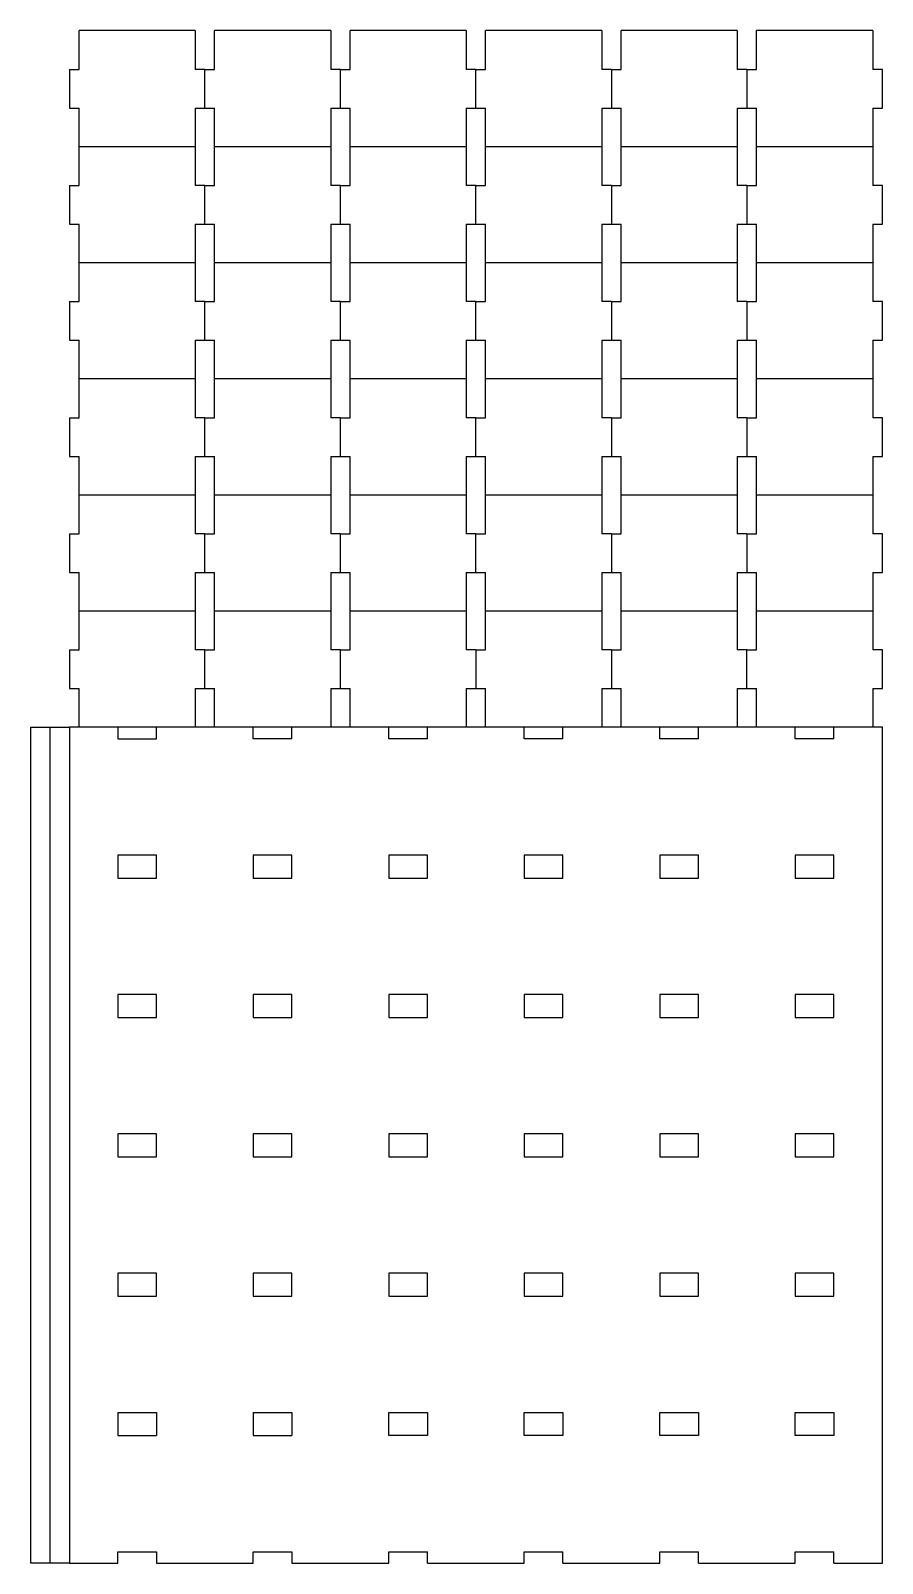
# Model space of a CAD drawing. Extents: x -127 to 306, y -60 to 336.
# Drawn here: x 85.6 to 305.6, y -60.3 to 335.7 of the extents above; entities that cross this region are included whole.
import ezdxf

# ---------------------------------------------------------------- set-up
doc = ezdxf.new("R2010")
doc.units = 0
doc.header["$MEASUREMENT"] = 0
doc.layers.get('0').update_dxf_attribs({"linetype": 'CONTINUOUS'})

msp = doc.modelspace()

# ---------------------------------------------------------------- linework, layer by layer
for p, q in [((98.12, 325.75), (98.12, 335.75)), ((128.12, 335.75), (98.12, 335.75)), ((128.12, 335.75), (128.12, 325.75)), ((133.12, 325.75), (133.12, 335.75)), ((163.12, 335.75), (133.12, 335.75)), ((163.12, 335.75), (163.12, 325.75)), ((168.12, 325.75), (168.12, 335.75)), ((198.12, 335.75), (168.12, 335.75)), ((198.12, 335.75), (198.12, 325.75)), ((203.12, 325.75), (203.12, 335.75)), ((233.12, 335.75), (203.12, 335.75)), ((233.12, 335.75), (233.12, 325.75)), ((238.12, 325.75), (238.12, 335.75)), ((268.12, 335.75), (238.12, 335.75)), ((268.12, 335.75), (268.12, 325.75)), ((273.12, 325.75), (273.12, 335.75)), ((303.12, 335.75), (273.12, 335.75)), ((303.12, 335.75), (303.12, 325.75)), ((95.62, 325.75), (95.62, 315.75)), ((95.62, 325.75), (98.12, 325.75)), ((130.62, 325.75), (128.12, 325.75)), ((130.62, 325.75), (133.12, 325.75)), ((130.62, 315.75), (130.62, 325.75)), ((165.62, 325.75), (163.12, 325.75)), ((165.62, 325.75), (168.12, 325.75)), ((165.62, 315.75), (165.62, 325.75)), ((200.62, 325.75), (198.12, 325.75)), ((200.62, 325.75), (203.12, 325.75)), ((200.62, 315.75), (200.62, 325.75)), ((235.62, 325.75), (233.12, 325.75)), ((235.62, 325.75), (235.62, 315.75)), ((235.62, 325.75), (238.12, 325.75)), ((270.62, 325.75), (268.12, 325.75)), ((270.62, 325.75), (270.62, 315.75)), ((270.62, 325.75), (273.12, 325.75)), ((305.62, 325.75), (303.12, 325.75)), ((305.62, 315.75), (305.62, 325.75)), ((95.62, 315.75), (98.12, 315.75)), ((98.12, 305.75), (98.12, 315.75)), ((128.12, 315.75), (130.62, 315.75)), ((128.12, 315.75), (128.12, 305.75)), ((130.62, 315.75), (133.12, 315.75)), ((133.12, 305.75), (133.12, 315.75)), ((163.12, 315.75), (165.62, 315.75)), ((163.12, 315.75), (163.12, 305.75)), ((165.62, 315.75), (168.12, 315.75)), ((168.12, 305.75), (168.12, 315.75)), ((198.12, 315.75), (200.62, 315.75)), ((198.12, 315.75), (198.12, 305.75)), ((200.62, 315.75), (203.12, 315.75)), ((203.12, 305.75), (203.12, 315.75)), ((233.12, 315.75), (235.62, 315.75)), ((233.12, 315.75), (233.12, 305.75)), ((235.62, 315.75), (238.12, 315.75)), ((238.12, 305.75), (238.12, 315.75)), ((268.12, 315.75), (270.62, 315.75)), ((268.12, 315.75), (268.12, 305.75)), ((270.62, 315.75), (273.12, 315.75)), ((273.12, 305.75), (273.12, 315.75)), ((303.12, 315.75), (305.62, 315.75)), ((303.12, 315.75), (303.12, 305.75)), ((98.12, 295.75), (98.12, 305.75)), ((128.12, 305.75), (98.12, 305.75)), ((128.12, 305.75), (128.12, 295.75)), ((133.12, 295.75), (133.12, 305.75)), ((163.12, 305.75), (133.12, 305.75)), ((163.12, 305.75), (163.12, 295.75)), ((198.12, 305.75), (168.12, 305.75)), ((168.12, 295.75), (168.12, 305.75)), ((198.12, 305.75), (198.12, 295.75)), ((203.12, 295.75), (203.12, 305.75)), ((233.12, 305.75), (203.12, 305.75)), ((233.12, 305.75), (233.12, 295.75)), ((268.12, 305.75), (238.12, 305.75)), ((238.12, 295.75), (238.12, 305.75)), ((268.12, 305.75), (268.12, 295.75)), ((273.12, 295.75), (273.12, 305.75)), ((303.12, 305.75), (273.12, 305.75)), ((303.12, 305.75), (303.12, 295.75)), ((95.62, 295.75), (95.62, 285.75)), ((95.62, 295.75), (98.12, 295.75)), ((130.62, 295.75), (128.12, 295.75)), ((130.62, 295.75), (133.12, 295.75)), ((130.62, 285.75), (130.62, 295.75)), ((165.62, 295.75), (163.12, 295.75)), ((165.62, 295.75), (168.12, 295.75)), ((165.62, 285.75), (165.62, 295.75)), ((200.62, 295.75), (198.12, 295.75)), ((200.62, 295.75), (203.12, 295.75)), ((200.62, 285.75), (200.62, 295.75)), ((235.62, 295.75), (233.12, 295.75)), ((235.62, 295.75), (235.62, 285.75)), ((235.62, 295.75), (238.12, 295.75)), ((270.62, 295.75), (268.12, 295.75)), ((270.62, 295.75), (270.62, 285.75)), ((270.62, 295.75), (273.12, 295.75)), ((305.62, 295.75), (303.12, 295.75)), ((305.62, 285.75), (305.62, 295.75)), ((95.62, 285.75), (98.12, 285.75)), ((98.12, 275.75), (98.12, 285.75)), ((128.12, 285.75), (130.62, 285.75)), ((128.12, 285.75), (128.12, 275.75)), ((130.62, 285.75), (133.12, 285.75)), ((133.12, 275.75), (133.12, 285.75)), ((163.12, 285.75), (165.62, 285.75)), ((163.12, 285.75), (163.12, 275.75)), ((165.62, 285.75), (168.12, 285.75)), ((168.12, 275.75), (168.12, 285.75)), ((198.12, 285.75), (200.62, 285.75)), ((198.12, 285.75), (198.12, 275.75)), ((200.62, 285.75), (203.12, 285.75)), ((203.12, 275.75), (203.12, 285.75)), ((233.12, 285.75), (235.62, 285.75)), ((233.12, 285.75), (233.12, 275.75)), ((235.62, 285.75), (238.12, 285.75)), ((238.12, 275.75), (238.12, 285.75)), ((268.12, 285.75), (270.62, 285.75)), ((268.12, 285.75), (268.12, 275.75)), ((270.62, 285.75), (273.12, 285.75)), ((273.12, 275.75), (273.12, 285.75)), ((303.12, 285.75), (305.62, 285.75)), ((303.12, 285.75), (303.12, 275.75)), ((128.12, 275.75), (98.12, 275.75)), ((98.12, 265.75), (98.12, 275.75)), ((128.12, 275.75), (128.12, 265.75)), ((163.12, 275.75), (133.12, 275.75)), ((133.12, 265.75), (133.12, 275.75)), ((163.12, 275.75), (163.12, 265.75)), ((168.12, 265.75), (168.12, 275.75)), ((198.12, 275.75), (168.12, 275.75)), ((198.12, 275.75), (198.12, 265.75)), ((233.12, 275.75), (203.12, 275.75)), ((203.12, 265.75), (203.12, 275.75)), ((233.12, 275.75), (233.12, 265.75)), ((238.12, 265.75), (238.12, 275.75)), ((268.12, 275.75), (238.12, 275.75)), ((268.12, 275.75), (268.12, 265.75)), ((273.12, 265.75), (273.12, 275.75)), ((303.12, 275.75), (273.12, 275.75)), ((303.12, 275.75), (303.12, 265.75)), ((95.62, 265.75), (95.62, 255.75)), ((95.62, 265.75), (98.12, 265.75)), ((130.62, 265.75), (128.12, 265.75)), ((130.62, 265.75), (133.12, 265.75)), ((130.62, 255.75), (130.62, 265.75)), ((165.62, 265.75), (163.12, 265.75)), ((165.62, 265.75), (168.12, 265.75)), ((165.62, 255.75), (165.62, 265.75)), ((200.62, 265.75), (198.12, 265.75)), ((200.62, 265.75), (203.12, 265.75)), ((200.62, 255.75), (200.62, 265.75)), ((235.62, 265.75), (233.12, 265.75)), ((235.62, 265.75), (235.62, 255.75)), ((235.62, 265.75), (238.12, 265.75)), ((270.62, 265.75), (268.12, 265.75)), ((270.62, 265.75), (270.62, 255.75)), ((270.62, 265.75), (273.12, 265.75)), ((305.62, 265.75), (303.12, 265.75)), ((305.62, 255.75), (305.62, 265.75)), ((95.62, 255.75), (98.12, 255.75)), ((98.12, 245.75), (98.12, 255.75)), ((128.12, 255.75), (130.62, 255.75)), ((128.12, 255.75), (128.12, 245.75)), ((130.62, 255.75), (133.12, 255.75)), ((133.12, 245.75), (133.12, 255.75)), ((163.12, 255.75), (165.62, 255.75)), ((163.12, 255.75), (163.12, 245.75)), ((165.62, 255.75), (168.12, 255.75)), ((168.12, 245.75), (168.12, 255.75)), ((198.12, 255.75), (200.62, 255.75)), ((198.12, 255.75), (198.12, 245.75)), ((200.62, 255.75), (203.12, 255.75)), ((203.12, 245.75), (203.12, 255.75)), ((233.12, 255.75), (235.62, 255.75)), ((233.12, 255.75), (233.12, 245.75)), ((235.62, 255.75), (238.12, 255.75)), ((238.12, 245.75), (238.12, 255.75)), ((268.12, 255.75), (270.62, 255.75)), ((268.12, 255.75), (268.12, 245.75)), ((270.62, 255.75), (273.12, 255.75)), ((273.12, 245.75), (273.12, 255.75)), ((303.12, 255.75), (305.62, 255.75)), ((303.12, 255.75), (303.12, 245.75)), ((128.12, 245.75), (98.12, 245.75)), ((98.12, 235.75), (98.12, 245.75)), ((128.12, 245.75), (128.12, 235.75)), ((133.12, 235.75), (133.12, 245.75)), ((163.12, 245.75), (133.12, 245.75)), ((163.12, 245.75), (163.12, 235.75)), ((168.12, 235.75), (168.12, 245.75)), ((198.12, 245.75), (168.12, 245.75)), ((198.12, 245.75), (198.12, 235.75)), ((233.12, 245.75), (203.12, 245.75)), ((203.12, 235.75), (203.12, 245.75)), ((233.12, 245.75), (233.12, 235.75)), ((238.12, 235.75), (238.12, 245.75)), ((268.12, 245.75), (238.12, 245.75)), ((268.12, 245.75), (268.12, 235.75)), ((273.12, 235.75), (273.12, 245.75)), ((303.12, 245.75), (273.12, 245.75)), ((303.12, 245.75), (303.12, 235.75)), ((95.62, 235.75), (95.62, 225.75)), ((95.62, 235.75), (98.12, 235.75)), ((130.62, 235.75), (128.12, 235.75)), ((130.62, 235.75), (133.12, 235.75)), ((130.62, 225.75), (130.62, 235.75)), ((165.62, 235.75), (163.12, 235.75)), ((165.62, 235.75), (168.12, 235.75)), ((165.62, 225.75), (165.62, 235.75)), ((200.62, 235.75), (198.12, 235.75)), ((200.62, 235.75), (203.12, 235.75)), ((200.62, 225.75), (200.62, 235.75)), ((235.62, 235.75), (233.12, 235.75)), ((235.62, 235.75), (235.62, 225.75)), ((235.62, 235.75), (238.12, 235.75)), ((270.62, 235.75), (268.12, 235.75)), ((270.62, 235.75), (270.62, 225.75)), ((270.62, 235.75), (273.12, 235.75)), ((305.62, 235.75), (303.12, 235.75)), ((305.62, 225.75), (305.62, 235.75)), ((95.62, 225.75), (98.12, 225.75)), ((98.12, 215.75), (98.12, 225.75)), ((128.12, 225.75), (130.62, 225.75)), ((128.12, 225.75), (128.12, 215.75)), ((130.62, 225.75), (133.12, 225.75)), ((133.12, 215.75), (133.12, 225.75)), ((163.12, 225.75), (165.62, 225.75)), ((163.12, 225.75), (163.12, 215.75)), ((165.62, 225.75), (168.12, 225.75)), ((168.12, 215.75), (168.12, 225.75)), ((198.12, 225.75), (200.62, 225.75)), ((198.12, 225.75), (198.12, 215.75)), ((200.62, 225.75), (203.12, 225.75)), ((203.12, 215.75), (203.12, 225.75)), ((233.12, 225.75), (235.62, 225.75)), ((233.12, 225.75), (233.12, 215.75)), ((235.62, 225.75), (238.12, 225.75)), ((238.12, 215.75), (238.12, 225.75)), ((268.12, 225.75), (270.62, 225.75)), ((268.12, 225.75), (268.12, 215.75)), ((270.62, 225.75), (273.12, 225.75)), ((273.12, 215.75), (273.12, 225.75)), ((303.12, 225.75), (305.62, 225.75)), ((303.12, 225.75), (303.12, 215.75)), ((98.12, 205.75), (98.12, 215.75)), ((128.12, 215.75), (98.12, 215.75)), ((128.12, 215.75), (128.12, 205.75)), ((133.12, 205.75), (133.12, 215.75)), ((163.12, 215.75), (133.12, 215.75)), ((163.12, 215.75), (163.12, 205.75)), ((168.12, 205.75), (168.12, 215.75)), ((198.12, 215.75), (168.12, 215.75)), ((198.12, 215.75), (198.12, 205.75)), ((233.12, 215.75), (203.12, 215.75)), ((203.12, 205.75), (203.12, 215.75)), ((233.12, 215.75), (233.12, 205.75)), ((268.12, 215.75), (238.12, 215.75)), ((238.12, 205.75), (238.12, 215.75)), ((268.12, 215.75), (268.12, 205.75)), ((273.12, 205.75), (273.12, 215.75)), ((303.12, 215.75), (273.12, 215.75)), ((303.12, 215.75), (303.12, 205.75)), ((95.62, 205.75), (95.62, 195.75)), ((95.62, 205.75), (98.12, 205.75)), ((130.62, 205.75), (128.12, 205.75)), ((130.62, 205.75), (133.12, 205.75)), ((130.62, 195.75), (130.62, 205.75)), ((165.62, 205.75), (163.12, 205.75)), ((165.62, 205.75), (168.12, 205.75)), ((165.62, 195.75), (165.62, 205.75)), ((200.62, 205.75), (198.12, 205.75)), ((200.62, 205.75), (203.12, 205.75)), ((200.62, 195.75), (200.62, 205.75)), ((235.62, 205.75), (233.12, 205.75)), ((235.62, 205.75), (235.62, 195.75)), ((235.62, 205.75), (238.12, 205.75)), ((270.62, 205.75), (268.12, 205.75)), ((270.62, 205.75), (273.12, 205.75)), ((270.62, 205.75), (270.62, 195.75)), ((305.62, 205.75), (303.12, 205.75)), ((305.62, 195.75), (305.62, 205.75)), ((95.62, 195.75), (98.12, 195.75)), ((98.12, 185.75), (98.12, 195.75)), ((128.12, 195.75), (130.62, 195.75)), ((128.12, 195.75), (128.12, 185.75)), ((130.62, 195.75), (133.12, 195.75)), ((133.12, 185.75), (133.12, 195.75)), ((163.12, 195.75), (165.62, 195.75)), ((163.12, 195.75), (163.12, 185.75)), ((165.62, 195.75), (168.12, 195.75)), ((168.12, 185.75), (168.12, 195.75)), ((198.12, 195.75), (200.62, 195.75)), ((198.12, 195.75), (198.12, 185.75)), ((200.62, 195.75), (203.12, 195.75)), ((203.12, 185.75), (203.12, 195.75)), ((233.12, 195.75), (235.62, 195.75)), ((233.12, 195.75), (233.12, 185.75)), ((235.62, 195.75), (238.12, 195.75)), ((238.12, 185.75), (238.12, 195.75)), ((268.12, 195.75), (270.62, 195.75)), ((268.12, 195.75), (268.12, 185.75)), ((270.62, 195.75), (273.12, 195.75)), ((273.12, 185.75), (273.12, 195.75)), ((303.12, 195.75), (303.12, 185.75)), ((303.12, 195.75), (305.62, 195.75)), ((128.12, 185.75), (98.12, 185.75)), ((98.12, 175.75), (98.12, 185.75)), ((128.12, 185.75), (128.12, 175.75)), ((133.12, 175.75), (133.12, 185.75)), ((163.12, 185.75), (133.12, 185.75)), ((163.12, 185.75), (163.12, 175.75)), ((198.12, 185.75), (168.12, 185.75)), ((168.12, 175.75), (168.12, 185.75)), ((198.12, 185.75), (198.12, 175.75)), ((203.12, 175.75), (203.12, 185.75)), ((233.12, 185.75), (203.12, 185.75)), ((233.12, 185.75), (233.12, 175.75)), ((238.12, 175.75), (238.12, 185.75)), ((268.12, 185.75), (238.12, 185.75)), ((268.12, 185.75), (268.12, 175.75)), ((273.12, 175.75), (273.12, 185.75)), ((303.12, 185.75), (273.12, 185.75)), ((303.12, 185.75), (303.12, 175.75)), ((95.62, 175.75), (95.62, 165.75)), ((95.62, 175.75), (98.12, 175.75)), ((130.62, 175.75), (128.12, 175.75)), ((130.62, 175.75), (133.12, 175.75)), ((130.62, 165.75), (130.62, 175.75)), ((165.62, 175.75), (163.12, 175.75)), ((165.62, 175.75), (168.12, 175.75)), ((165.62, 165.75), (165.62, 175.75)), ((200.62, 175.75), (198.12, 175.75)), ((200.62, 175.75), (200.62, 165.75)), ((200.62, 175.75), (203.12, 175.75)), ((235.62, 175.75), (233.12, 175.75)), ((235.62, 175.75), (235.62, 165.75)), ((235.62, 175.75), (238.12, 175.75)), ((270.62, 175.75), (268.12, 175.75)), ((270.62, 175.75), (273.12, 175.75)), ((270.62, 165.75), (270.62, 175.75)), ((305.62, 175.75), (303.12, 175.75)), ((305.62, 165.75), (305.62, 175.75)), ((95.62, 165.75), (98.12, 165.75)), ((98.12, 155.75), (98.12, 165.75)), ((128.12, 165.75), (130.62, 165.75)), ((128.12, 165.75), (128.12, 155.75)), ((130.62, 165.75), (133.12, 165.75)), ((133.12, 155.75), (133.12, 165.75)), ((163.12, 165.75), (165.62, 165.75)), ((163.12, 165.75), (163.12, 155.75)), ((165.62, 165.75), (168.12, 165.75)), ((168.12, 155.75), (168.12, 165.75)), ((198.12, 165.75), (200.62, 165.75)), ((198.12, 165.75), (198.12, 155.75)), ((200.62, 165.75), (203.12, 165.75)), ((203.12, 155.75), (203.12, 165.75)), ((233.12, 165.75), (235.62, 165.75)), ((233.12, 165.75), (233.12, 155.75)), ((235.62, 165.75), (238.12, 165.75)), ((238.12, 155.75), (238.12, 165.75)), ((268.12, 165.75), (270.62, 165.75)), ((268.12, 165.75), (268.12, 155.75)), ((270.62, 165.75), (273.12, 165.75)), ((273.12, 155.75), (273.12, 165.75)), ((303.12, 165.75), (305.62, 165.75)), ((303.12, 165.75), (303.12, 155.75)), ((85.62, 155.75), (90.62, 155.75)), ((85.62, -60.25), (85.62, 155.75)), ((90.62, 155.75), (95.62, 155.75)), ((90.62, -60.25), (90.62, 155.75)), ((95.62, 155.75), (95.62, -60.25)), ((98.12, 155.75), (95.62, 155.75)), ((108.12, 155.75), (98.12, 155.75)), ((108.12, 155.75), (108.12, 152.75)), ((118.12, 155.75), (108.12, 155.75)), ((118.12, 152.75), (118.12, 155.75)), ((128.12, 155.75), (118.12, 155.75)), ((133.12, 155.75), (128.12, 155.75)), ((143.12, 155.75), (133.12, 155.75)), ((143.12, 152.75), (143.12, 155.75)), ((153.12, 155.75), (143.12, 155.75)), ((153.12, 152.75), (153.12, 155.75)), ((163.12, 155.75), (153.12, 155.75)), ((168.12, 155.75), (163.12, 155.75)), ((178.12, 155.75), (168.12, 155.75)), ((178.12, 152.75), (178.12, 155.75)), ((188.12, 155.75), (178.12, 155.75)), ((188.12, 152.75), (188.12, 155.75)), ((198.12, 155.75), (188.12, 155.75)), ((203.12, 155.75), (198.12, 155.75)), ((213.12, 155.75), (203.12, 155.75)), ((213.12, 152.75), (213.12, 155.75)), ((223.12, 155.75), (213.12, 155.75)), ((223.12, 152.75), (223.12, 155.75)), ((233.12, 155.75), (223.12, 155.75)), ((238.12, 155.75), (233.12, 155.75)), ((248.12, 155.75), (238.12, 155.75)), ((248.12, 152.75), (248.12, 155.75)), ((258.12, 155.75), (248.12, 155.75)), ((258.12, 152.75), (258.12, 155.75)), ((268.12, 155.75), (258.12, 155.75)), ((273.12, 155.75), (268.12, 155.75)), ((283.12, 155.75), (273.12, 155.75)), ((283.12, 152.75), (283.12, 155.75)), ((293.12, 155.75), (283.12, 155.75)), ((293.12, 152.75), (293.12, 155.75)), ((303.12, 155.75), (293.12, 155.75)), ((305.62, 155.75), (303.12, 155.75)), ((305.62, -60.25), (305.62, 155.75)), ((108.12, 152.75), (118.12, 152.75)), ((153.12, 152.75), (143.12, 152.75)), ((188.12, 152.75), (178.12, 152.75)), ((223.12, 152.75), (213.12, 152.75)), ((258.12, 152.75), (248.12, 152.75)), ((293.12, 152.75), (283.12, 152.75)), ((108.12, 122.75), (108.12, 116.75)), ((118.12, 122.75), (108.12, 122.75)), ((118.12, 116.75), (118.12, 122.75)), ((153.12, 122.75), (143.12, 122.75)), ((143.12, 122.75), (143.12, 116.75)), ((153.12, 116.75), (153.12, 122.75)), ((188.12, 122.75), (178.12, 122.75)), ((178.12, 122.75), (178.12, 116.75)), ((188.12, 116.75), (188.12, 122.75)), ((223.12, 122.75), (213.12, 122.75)), ((213.12, 122.75), (213.12, 116.75)), ((223.12, 116.75), (223.12, 122.75)), ((258.12, 122.75), (248.12, 122.75)), ((248.12, 122.75), (248.12, 116.75)), ((258.12, 116.75), (258.12, 122.75)), ((293.12, 122.75), (283.12, 122.75)), ((283.12, 122.75), (283.12, 116.75)), ((293.12, 116.75), (293.12, 122.75)), ((108.12, 116.75), (118.12, 116.75)), ((143.12, 116.75), (153.12, 116.75)), ((178.12, 116.75), (188.12, 116.75)), ((213.12, 116.75), (223.12, 116.75)), ((248.12, 116.75), (258.12, 116.75)), ((283.12, 116.75), (293.12, 116.75)), ((118.12, 86.75), (108.12, 86.75)), ((108.12, 86.75), (108.12, 80.75)), ((118.12, 80.75), (118.12, 86.75)), ((153.12, 86.75), (143.12, 86.75)), ((143.12, 86.75), (143.12, 80.75)), ((153.12, 80.75), (153.12, 86.75)), ((188.12, 86.75), (178.12, 86.75)), ((178.12, 86.75), (178.12, 80.75)), ((188.12, 80.75), (188.12, 86.75)), ((213.12, 86.75), (213.12, 80.75)), ((223.12, 86.75), (213.12, 86.75)), ((223.12, 80.75), (223.12, 86.75)), ((248.12, 86.75), (248.12, 80.75)), ((258.12, 86.75), (248.12, 86.75)), ((258.12, 80.75), (258.12, 86.75)), ((293.12, 86.75), (283.12, 86.75)), ((283.12, 86.75), (283.12, 80.75)), ((293.12, 80.75), (293.12, 86.75)), ((108.12, 80.75), (118.12, 80.75)), ((143.12, 80.75), (153.12, 80.75)), ((178.12, 80.75), (188.12, 80.75)), ((213.12, 80.75), (223.12, 80.75)), ((248.12, 80.75), (258.12, 80.75)), ((283.12, 80.75), (293.12, 80.75)), ((118.12, 50.75), (108.12, 50.75)), ((108.12, 50.75), (108.12, 44.75)), ((118.12, 44.75), (118.12, 50.75)), ((153.12, 50.75), (143.12, 50.75)), ((143.12, 50.75), (143.12, 44.75)), ((153.12, 44.75), (153.12, 50.75)), ((188.12, 50.75), (178.12, 50.75)), ((178.12, 50.75), (178.12, 44.75)), ((188.12, 44.75), (188.12, 50.75)), ((223.12, 50.75), (213.12, 50.75)), ((213.12, 50.75), (213.12, 44.75)), ((223.12, 44.75), (223.12, 50.75)), ((258.12, 50.75), (248.12, 50.75)), ((248.12, 50.75), (248.12, 44.75)), ((258.12, 44.75), (258.12, 50.75)), ((293.12, 50.75), (283.12, 50.75)), ((283.12, 50.75), (283.12, 44.75)), ((293.12, 44.75), (293.12, 50.75)), ((108.12, 44.75), (118.12, 44.75)), ((143.12, 44.75), (153.12, 44.75)), ((178.12, 44.75), (188.12, 44.75)), ((213.12, 44.75), (223.12, 44.75)), ((248.12, 44.75), (258.12, 44.75)), ((283.12, 44.75), (293.12, 44.75)), ((118.12, 14.75), (108.12, 14.75)), ((108.12, 14.75), (108.12, 8.75)), ((118.12, 8.75), (118.12, 14.75)), ((143.12, 14.75), (143.12, 8.75)), ((153.12, 14.75), (143.12, 14.75)), ((153.12, 8.75), (153.12, 14.75)), ((188.12, 14.75), (178.12, 14.75)), ((178.12, 14.75), (178.12, 8.75)), ((188.12, 8.75), (188.12, 14.75)), ((223.12, 14.75), (213.12, 14.75)), ((213.12, 14.75), (213.12, 8.75)), ((223.12, 8.75), (223.12, 14.75)), ((258.12, 14.75), (248.12, 14.75)), ((248.12, 14.75), (248.12, 8.75)), ((258.12, 8.75), (258.12, 14.75)), ((293.12, 14.75), (283.12, 14.75)), ((283.12, 14.75), (283.12, 8.75)), ((293.12, 8.75), (293.12, 14.75)), ((108.12, 8.75), (118.12, 8.75)), ((143.12, 8.75), (153.12, 8.75)), ((178.12, 8.75), (188.12, 8.75)), ((213.12, 8.75), (223.12, 8.75)), ((248.12, 8.75), (258.12, 8.75)), ((283.12, 8.75), (293.12, 8.75)), ((108.12, -21.25), (108.12, -27.25)), ((108.12, -21.25), (118.12, -21.25)), ((118.12, -21.25), (118.12, -27.25)), ((143.12, -21.25), (143.12, -27.25)), ((143.12, -21.25), (153.12, -21.25)), ((153.12, -21.25), (153.12, -27.25)), ((178.12, -21.25), (188.12, -21.25)), ((178.12, -27.25), (178.12, -21.25)), ((188.12, -21.25), (188.12, -27.25)), ((213.12, -21.25), (223.12, -21.25)), ((213.12, -27.25), (213.12, -21.25)), ((223.12, -21.25), (223.12, -27.25)), ((248.12, -27.25), (248.12, -21.25)), ((248.12, -21.25), (258.12, -21.25)), ((258.12, -21.25), (258.12, -27.25)), ((283.12, -27.25), (283.12, -21.25)), ((283.12, -21.25), (293.12, -21.25)), ((293.12, -21.25), (293.12, -27.25)), ((108.12, -27.25), (118.12, -27.25)), ((143.12, -27.25), (153.12, -27.25)), ((188.12, -27.25), (178.12, -27.25)), ((223.12, -27.25), (213.12, -27.25)), ((258.12, -27.25), (248.12, -27.25)), ((293.12, -27.25), (283.12, -27.25)), ((108.12, -57.25), (118.12, -57.25)), ((108.12, -60.25), (108.12, -57.25)), ((118.12, -57.25), (118.12, -60.25)), ((143.12, -60.25), (143.12, -57.25)), ((143.12, -57.25), (153.12, -57.25)), ((153.12, -57.25), (153.12, -60.25)), ((178.12, -57.25), (188.12, -57.25)), ((178.12, -60.25), (178.12, -57.25)), ((188.12, -60.25), (188.12, -57.25)), ((213.12, -60.25), (213.12, -57.25)), ((213.12, -57.25), (223.12, -57.25)), ((223.12, -60.25), (223.12, -57.25)), ((248.12, -57.25), (258.12, -57.25)), ((248.12, -60.25), (248.12, -57.25)), ((258.12, -60.25), (258.12, -57.25)), ((283.12, -57.25), (293.12, -57.25)), ((283.12, -60.25), (283.12, -57.25)), ((293.12, -60.25), (293.12, -57.25)), ((90.62, -60.25), (85.62, -60.25)), ((95.62, -60.25), (90.62, -60.25)), ((95.62, -60.25), (108.12, -60.25)), ((118.12, -60.25), (143.12, -60.25)), ((153.12, -60.25), (178.12, -60.25)), ((188.12, -60.25), (213.12, -60.25)), ((223.12, -60.25), (248.12, -60.25)), ((258.12, -60.25), (283.12, -60.25)), ((293.12, -60.25), (305.62, -60.25))]:
    msp.add_line(p, q)

doc.saveas('drawing.dxf')
